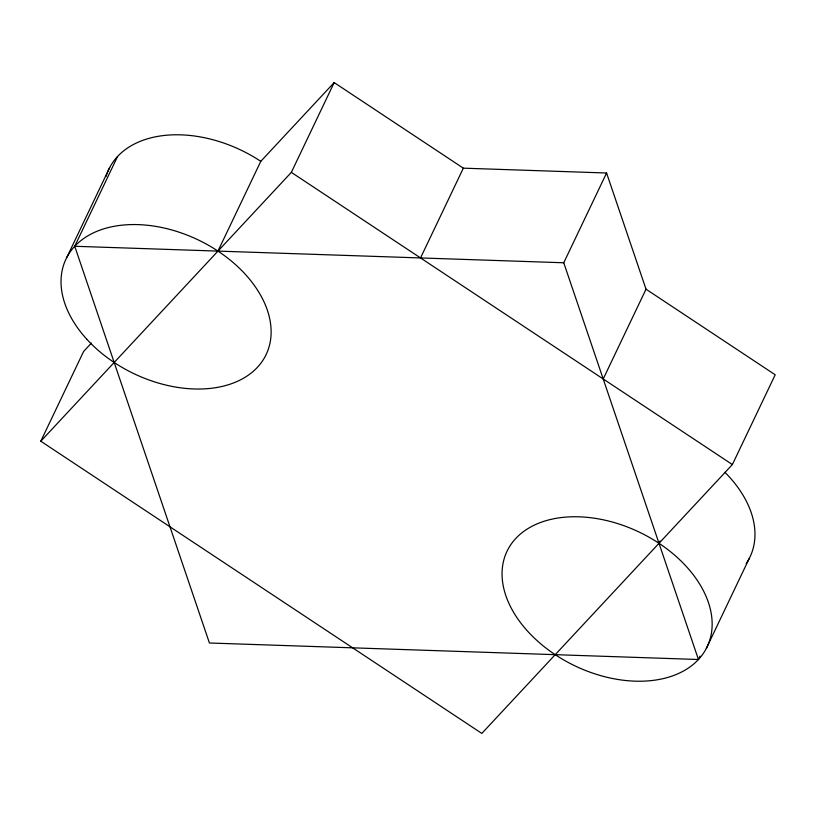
<?xml version="1.0" encoding="UTF-8"?>
<svg xmlns="http://www.w3.org/2000/svg" width="816" height="816" viewBox="0 0 816 816"><rect width="100%" height="100%" fill="white"/><g stroke="black" fill="none" stroke-linecap="round" stroke-linejoin="round"><path stroke-width="1.22" d="M66.82 257.407L109.64 167.637M700.046 656.135L698.445 659.501L209.426 642.998L74.735 246.269L117.555 156.499M217.964 251.104L260.783 161.333L334.172 82.579L463.345 168.167L606.574 173.002L646.027 289.201L775.2 374.789L732.38 464.559L481.828 733.421L40.8 441.211L83.62 351.441L91.392 343.108M40.8 441.211L291.353 172.36L334.172 82.579M420.526 257.938L463.345 168.167M698.445 659.501L563.754 262.772L606.574 173.002M603.208 378.971L646.027 289.201M658.991 543.303L660.083 541.028M706.36 648.363A110.874 74.195 25.5 0 0 587.275 517.344A110.874 74.195 25.5 0 0 527.677 631.258A110.874 74.195 25.5 0 0 706.36 648.363L749.18 558.593M74.735 246.269L563.754 262.772M291.353 172.36L732.38 464.559M106.049 176.47A110.874 74.195 25.5 0 1 260.783 161.333M724.945 472.331A110.874 74.195 25.5 0 1 746.222 563.53M86.649 339.058A110.874 74.195 25.5 0 0 265.333 356.164A110.874 74.195 25.5 0 0 146.237 225.145A110.874 74.195 25.5 0 0 86.649 339.058"/></g></svg>
